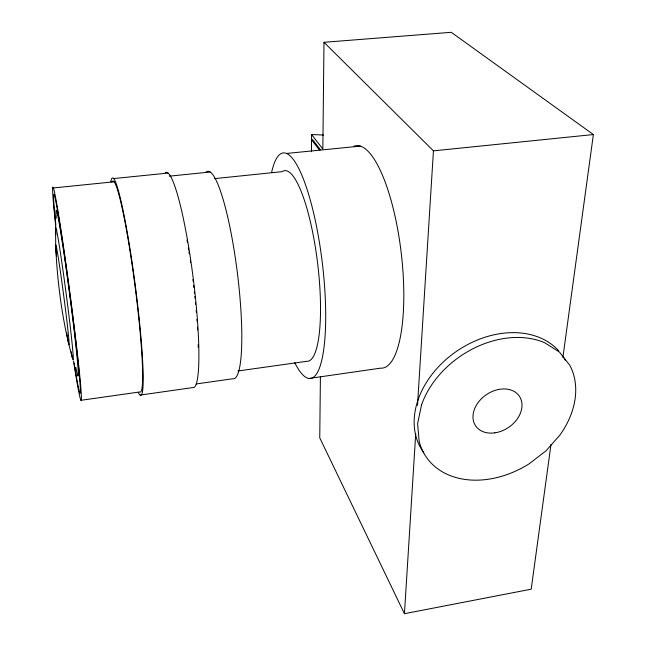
<?xml version="1.0" encoding="UTF-8"?>
<svg xmlns="http://www.w3.org/2000/svg" width="646" height="646" viewBox="0 0 646 646"><rect width="100%" height="100%" fill="white"/><g stroke="black" fill="none" stroke-linecap="round" stroke-linejoin="round"><path stroke-width="0.97" d="M311.461 151.721L311.566 134.562A216.636 90.319 -0.2 0 1 323.501 135.062M320.408 376.602L319.754 437.875L404.436 613.7L531.198 589.184L551.014 444.303M562.9 357.367L593.375 134.554L451.247 32.3L323.985 42.297L322.839 149.008L311.566 134.562M404.436 613.7L415.725 433.595M417.494 405.422L433.442 150.857L323.985 42.297M308.966 378.459L380.421 368.18A111.992 32.268 83.3 0 0 401.093 251.851A111.992 32.268 83.3 0 0 353.701 146.319M140.206 395.069L192.678 387.592A108.512 13.558 82.8 0 0 193.138 277.643A108.512 13.558 82.8 0 0 165.255 172.716M237.906 370.982L306.737 361.316A96.02 21.641 83.1 0 0 317.154 259.611A96.02 21.641 83.1 0 0 282.084 171.666L214.633 178.619M80.944 400.302L139.794 391.952A106.412 8.422 82.6 0 0 134.416 281.341A106.412 8.422 82.6 0 0 111.976 182.002M196.222 383.95L232.835 378.75A104.523 16.756 82.9 0 0 236.864 268.962A104.523 16.756 82.9 0 0 205.783 172.466M52.625 188.034L114.181 181.776M169.333 176.164L210.176 172.014M433.442 150.857L593.375 134.554M113.825 178.554L168.017 173.08M286.533 153.457L360.363 146.109M320.481 149.815L312.591 139.625L311.525 139.722L319.39 149.929M72.497 358.368C62.517 322.378 57.599 285.048 55.758 247.798M55.58 228.264L55.693 245.028M271.627 172.337A113.591 25.638 83.1 0 1 307.133 189.528A113.591 25.638 83.1 0 1 325.011 336.978A113.591 25.638 83.1 0 1 294.697 362.559M55.806 226.794A107.616 2.988 82.5 0 1 58.713 215.514A107.616 2.988 82.5 0 1 79.345 371.515A107.616 2.988 82.5 0 1 73.596 361.227M55.814 224.63A100.308 2.786 82.5 0 1 59.61 223.128A100.308 2.786 82.5 0 1 78.295 364.489A100.308 2.786 82.5 0 1 74.112 363.044M186.985 240.134A105.346 13.162 82.8 0 1 187.34 242.185M188.341 248.08A105.346 13.162 82.8 0 1 188.656 249.978M188.963 251.892A105.346 13.162 82.8 0 1 189.27 253.813M190.32 260.661A105.346 13.162 82.8 0 1 190.61 262.639M192.896 279.484A105.346 13.162 82.8 0 1 193.146 281.478M193.63 285.484A105.346 13.162 82.8 0 1 193.865 287.486M194.317 291.483A105.346 13.162 82.8 0 1 194.535 293.47M194.85 296.441A105.346 13.162 82.8 0 1 195.052 298.404M195.439 302.296A105.346 13.162 82.8 0 1 195.625 304.218M196.182 310.355A105.346 13.162 82.8 0 1 196.352 312.389M196.909 319.407A105.346 13.162 82.8 0 1 197.046 321.369M197.426 327.142A105.346 13.162 82.8 0 1 197.587 329.936M198.193 344.504A105.346 13.162 82.8 0 1 198.257 347.483M56.509 256.204A50.34 1.195 82.5 0 1 58.786 260.887A50.34 1.195 82.5 0 1 67.846 329.395A50.34 1.195 82.5 0 1 66.611 332.593M55.847 234.716A67.039 1.72 82.5 0 1 66.562 296.861A67.039 1.72 82.5 0 1 71.213 351.739M56.259 218.186A83.681 2.342 82.5 0 1 69.954 296.675A83.681 2.342 82.5 0 1 75.824 367.299M110.821 181.776A109.61 8.673 82.6 0 1 134.998 283.457A109.61 8.673 82.6 0 1 138.406 392.615M563.99 357.86A84.691 63.655 -34.3 0 1 565.452 360.42M423.865 452.854A84.691 63.655 -34.3 0 1 452.353 354.339A84.691 63.655 -34.3 0 1 558.637 350.721M421.563 404.792L417.599 423.736L419.189 441.452A85.288 63.849 -34.3 0 0 529.227 463.763L546.153 450.698L560.001 434.936A85.288 63.849 -34.3 0 0 569.82 365.305L559.436 352.046L544.521 342.655A85.288 63.849 -34.3 0 0 421.563 404.792M494.884 432.836A26.429 19.776 -34.2 0 0 519.909 397.056A26.429 19.776 -34.2 0 0 477.677 403.177A26.429 19.776 -34.2 0 0 494.884 432.836"/></g></svg>
